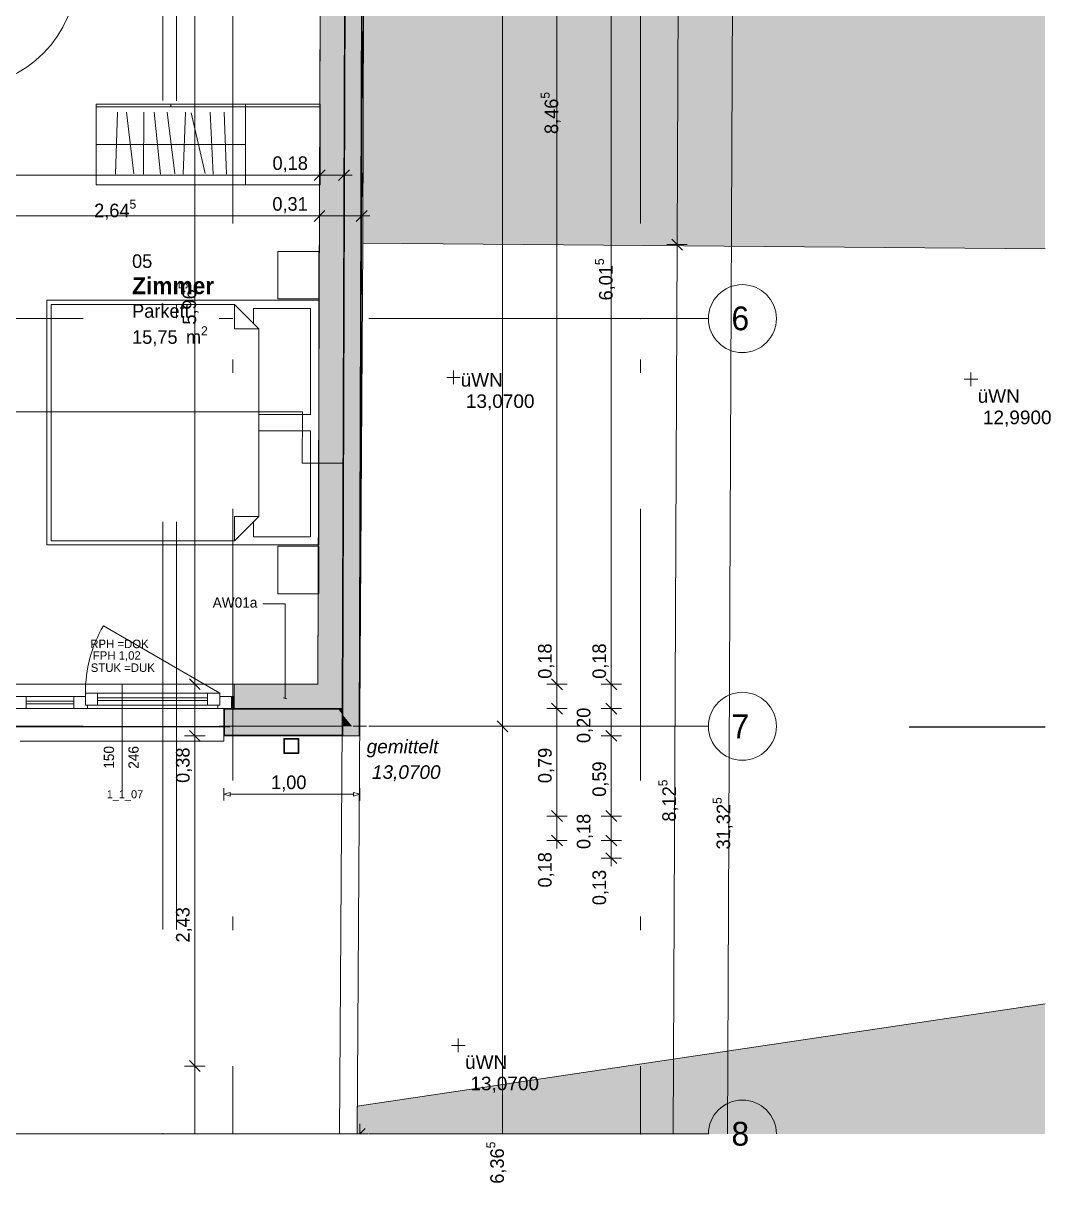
# Model space of a CAD drawing. Header units: metres. Extents: x -3 to 205, y -18 to 45.
# Drawn here: x 16.46 to 24.02, y -18.36 to -9.83 of the extents above; entities that cross this region are included whole.
import ezdxf

# ---------------------------------------------------------------- set-up
doc = ezdxf.new("R2010")
doc.units = ezdxf.units.M
doc.header["$MEASUREMENT"] = 0
for name, pattern in [('Achse', [0.004, 0.002, -0.001, 0, -0.001]), ('Baufluchtlinie', [0.013, 0.008, -0.005]), ('Schnittlinie', [0.006, 0.003, -0.0015, 0, -0.0015]), ('Strichlinie eng', [0.002, 0.0015, -0.0005])]:
    doc.linetypes.add(name, pattern=pattern)
for name, color, linetype in [('1._1.Stock PP STG1_3_000 Achsraster', 7, 'Continuous'), ('1._1.Stock PP STG1_3_110 Wand Aussen', 7, 'Continuous'), ('1._1.Stock PP STG1_3_130 Wand Innen', 7, 'Continuous'), ('1._1.Stock PP STG1_3_210 Decke', 7, 'Continuous'), ('1._1.Stock PP STG1_3_220 Bodenaufbau', 7, 'Continuous'), ('1._1.Stock PP STG1_3_420 Rampe', 7, 'Continuous'), ('1._1.Stock PP STG1_3_510 Möblierung', 7, 'Continuous'), ('1._1.Stock PP STG1_3_611 Entwässerung', 7, 'Continuous'), ('1._1.Stock PP STG1_3_725 Nachbarbebauung', 7, 'Continuous'), ('1._1.Stock PP STG1_3_810 Raum', 7, 'Continuous'), ('1._1.Stock PP STG1_3_851 Marker Schnitt', 7, 'Continuous'), ('1._1.Stock PP STG1_3_910 Allgemein Lageplan Höhen', 7, 'Continuous'), ('1._1.Stock PP STG1_3_915 Allgemein Beschriftung.x', 7, 'Continuous'), ('1._1.Stock PP STG1_3_950 Polierplan Bemaßung', 7, 'Continuous'), ('1._1.Stock PP STG1_3_970 Brandschutz', 7, 'Continuous'), ('1._1.Stock PP STG1_3_Neubau_840 Baulinien', 7, 'Continuous')]:
    doc.layers.add(name, color=color, linetype=linetype)
doc.styles.add('ERSTELLTER_STIL_1', font='arial.ttf')
doc.styles.add('ERSTELLTER_STIL_2', font='')
doc.styles.add('ERSTELLTER_STIL_3', font='arialbi.ttf')
doc.styles.add('ERSTELLTER_STIL_6', font='')
doc.styles.get('ERSTELLTER_STIL_2').set_extended_font_data('Eurostile')
doc.styles.get('ERSTELLTER_STIL_6').set_extended_font_data('Eurostile', bold=True)
doc.linetypes.add('Grenze Grundstück', pattern='A,0,[1,415_260415_PP_VA_1_4 1 St1.Shx,S=0.00031746,R=0,X=0,Y=0],-0.04,0', length=0.04)

msp = doc.modelspace()

# ---------------------------------------------------------------- hatches: boundary and pattern name
at = {"layer": '1._1.Stock PP STG1_3_110 Wand Aussen', "linetype": 'Continuous', "lineweight": 13, "true_color": 0x3f7f02}
for points in [[(18.8061, -14.69), (18.8457, -2.7996), (18.6657, -2.799), (18.6261, -14.69)], [(18.6261, -14.69), (18.01, -14.69), (18.01, -14.78), (18.01, -14.87), (18.6255, -14.87)], [(18.6261, -14.69), (18.6255, -14.87), (18.7723, -14.87)], [(18.6261, -14.69), (18.7723, -14.87), (18.8055, -14.87), (18.8061, -14.69)]]:
    msp.add_hatch(color=76, dxfattribs=at).paths.add_polyline_path(points)
at = {"layer": '1._1.Stock PP STG1_3_110 Wand Aussen', "linetype": 'Continuous', "lineweight": 0, "true_color": 0x373737}
for points in [[(18.8105, -14.87), (18.8507, -2.7996), (18.8457, -2.7996), (18.8055, -14.87)], [(18.7723, -14.87), (17.94, -14.87), (17.94, -14.875), (18.7764, -14.875)], [(18.7723, -14.87), (18.7764, -14.875), (18.8054, -14.875), (18.8055, -14.87)], [(18.8055, -14.87), (18.8054, -14.875), (18.8104, -14.875), (18.8105, -14.87)]]:
    msp.add_hatch(color=250, dxfattribs=at).paths.add_polyline_path(points)
at = {"layer": '1._1.Stock PP STG1_3_110 Wand Aussen', "linetype": 'Continuous', "lineweight": 13, "true_color": 0xff6400}
for points in [[(18.9298, -15.0639), (18.9707, -2.8), (18.8507, -2.7996), (18.8103, -14.9168)], [(17.99, -14.78), (17.99, -14.87), (18.01, -14.87), (18.01, -14.78)], [(17.94, -15), (18.8094, -15), (18.8097, -14.916), (18.7764, -14.875), (17.94, -14.875)], [(18.7764, -14.875), (18.8053, -14.9106), (18.8054, -14.875)], [(18.8054, -14.875), (18.8053, -14.9106), (18.8103, -14.9168), (18.8104, -14.875)], [(18.8094, -15), (18.8779, -15), (18.8097, -14.916)], [(18.8094, -15), (17.94, -15), (17.94, -15.065), (18.8092, -15.065)], [(18.9288, -15.0626), (18.8779, -15), (18.8094, -15), (18.8092, -15.065), (18.9288, -15.065)], [(18.9288, -15.065), (18.8092, -15.065), (18.8092, -15.07), (18.9288, -15.07)]]:
    msp.add_hatch(color=30, dxfattribs=at).paths.add_polyline_path(points)
at = {"layer": '1._1.Stock PP STG1_3_725 Nachbarbebauung', "linetype": 'Continuous', "lineweight": 0, "true_color": 0x1f1f1f}
for points in [[(18.9876, -0.0005), (18.958, -11.4452), (23.9775, -11.4875), (23.9775, -0.0046)], [(18.914, -18), (23.9775, -18), (23.9775, -17.0417), (18.9154, -17.7942)]]:
    msp.add_hatch(color=250, dxfattribs=at).paths.add_polyline_path(points)

# ---------------------------------------------------------------- linework, layer by layer
at = {"layer": '1._1.Stock PP STG1_3_000 Achsraster', "color": 5, "linetype": 'Achse', "lineweight": 0, "ltscale": 1000}
for p, q in [((18, 3), (18, -18)), ((21, 3), (21, -18)), ((-1.5, -12), (21, -12)), ((21, -12), (21.5, -12)), ((-1.5, -15), (21, -15)), ((21, -15), (21.5, -15)), ((-1.5, -18), (21, -18)), ((21, -18), (21.5, -18))]:
    msp.add_line(p, q, dxfattribs=at)
at = {"layer": '1._1.Stock PP STG1_3_000 Achsraster', "color": 5, "linetype": 'Continuous', "lineweight": 0, "ltscale": 1000}
for centre in [(21.75, -12), (21.75, -15)]:
    msp.add_circle(centre, 0.25, dxfattribs=at)
msp.add_arc((21.75, -18), 0.25, 0, 180, dxfattribs=at)
at = {"layer": '1._1.Stock PP STG1_3_000 Achsraster', "color": 5, "linetype": 'Achse', "lineweight": 0, "ltscale": 1000}
for p in [(21, -12), (21, -12), (21, -15), (21, -15), (21, -18), (21, -18)]:
    msp.add_point(p, dxfattribs=at)
at = {"layer": '1._1.Stock PP STG1_3_110 Wand Aussen', "color": 7, "linetype": 'Continuous', "lineweight": 18, "ltscale": 1000}
for p, q in [((18.8061, -14.69), (18.8457, -2.7996)), ((18.01, -14.78), (18.01, -14.69)), ((18.01, -14.78), (18.01, -14.69)), ((18.8055, -14.87), (18.8061, -14.69)), ((18.8055, -14.87), (18.8061, -14.69)), ((18.01, -14.87), (18.01, -14.78)), ((18.01, -14.87), (18.01, -14.78)), ((18.01, -14.87), (18.01, -14.78)), ((18.01, -14.87), (17.94, -14.87)), ((18.01, -14.87), (17.94, -14.87)), ((18.01, -14.87), (17.94, -14.87)), ((18.01, -14.87), (18.6255, -14.87)), ((18.6255, -14.87), (18.7723, -14.87)), ((18.7723, -14.87), (18.8055, -14.87))]:
    msp.add_line(p, q, dxfattribs=at)
at = {"layer": '1._1.Stock PP STG1_3_110 Wand Aussen', "color": 7, "linetype": 'Continuous', "lineweight": 13, "ltscale": 1000}
for p, q in [((18.8105, -14.87), (18.8507, -2.7996)), ((18.9298, -15.0639), (18.9707, -2.8)), ((18.01, -14.69), (16.36, -14.69)), ((17.005, -14.755), (16.915, -14.755)), ((16.915, -14.755), (16.915, -14.845)), ((17.815, -14.755), (17.005, -14.755)), ((17.005, -14.845), (17.005, -14.755)), ((17.185, -15.4713), (17.185, -14.69)), ((17.905, -14.755), (17.815, -14.755)), ((17.815, -14.755), (17.815, -14.845)), ((17.905, -14.845), (17.905, -14.755)), ((16.48, -14.78), (16.38, -14.78)), ((16.83, -14.78), (16.48, -14.78)), ((16.48, -14.87), (16.48, -14.78)), ((16.83, -14.815), (16.48, -14.815)), ((16.48, -14.835), (16.83, -14.835)), ((16.88, -14.78), (16.83, -14.78)), ((16.83, -14.78), (16.83, -14.87)), ((16.915, -14.78), (16.88, -14.78)), ((16.915, -14.845), (16.915, -14.78)), ((16.93, -14.845), (16.915, -14.845)), ((16.915, -14.845), (17.005, -14.845)), ((16.93, -14.87), (16.93, -14.845)), ((17.815, -14.79), (17.005, -14.79)), ((17.005, -14.81), (17.815, -14.81)), ((17.005, -14.845), (17.815, -14.845)), ((17.815, -14.845), (17.905, -14.845)), ((17.905, -14.845), (17.89, -14.845)), ((17.89, -14.845), (17.89, -14.87)), ((17.99, -14.78), (17.905, -14.78)), ((17.905, -14.78), (17.905, -14.845)), ((17.99, -14.87), (17.99, -14.78)), ((16.38, -14.87), (16.48, -14.87)), ((16.48, -14.87), (16.83, -14.87)), ((16.83, -14.87), (16.88, -14.87)), ((16.88, -14.87), (16.93, -14.87)), ((16.93, -14.87), (17.89, -14.87)), ((17.89, -14.87), (17.99, -14.87)), ((17.935, -14.875), (17.935, -14.87)), ((17.94, -14.87), (17.935, -14.87)), ((17.94, -14.87), (17.935, -14.87)), ((17.94, -14.87), (17.935, -14.87)), ((17.935, -14.875), (17.935, -14.87)), ((17.935, -15), (17.935, -14.875)), ((17.935, -15), (17.935, -14.875)), ((17.94, -15.065), (17.94, -14.87)), ((17.94, -14.875), (18.7764, -14.875)), ((18.7764, -14.875), (18.8054, -14.875)), ((18.8054, -14.875), (18.8104, -14.875)), ((18.8097, -14.916), (18.8094, -15)), ((18.8097, -14.916), (18.8094, -15)), ((18.8103, -14.9168), (18.8104, -14.875)), ((18.8103, -14.9168), (18.8104, -14.875)), ((18.8104, -14.875), (18.8105, -14.87)), ((18.8104, -14.875), (18.8105, -14.87)), ((17.935, -15.065), (17.935, -15)), ((17.935, -15.065), (17.935, -15)), ((18.8094, -15), (18.8092, -15.065)), ((18.8094, -15), (18.8092, -15.065)), ((17.935, -15.07), (17.935, -15.065)), ((17.935, -15.07), (17.935, -15.065)), ((17.94, -15.07), (17.935, -15.07)), ((17.935, -15.07), (17.935, -15.11)), ((17.94, -15.065), (18.8092, -15.065)), ((18.8092, -15.065), (18.8092, -15.07)), ((18.8092, -15.065), (18.8092, -15.07)), ((18.9288, -15.0626), (18.9288, -15.065)), ((18.9288, -15.065), (18.9288, -15.07)), ((17.935, -15.11), (16.435, -15.11))]:
    msp.add_line(p, q, dxfattribs=at)
at = {"layer": '1._1.Stock PP STG1_3_110 Wand Aussen', "color": 8, "linetype": 'Strichlinie eng', "lineweight": 0, "ltscale": 1000}
msp.add_line((17.905, -14.755), (17.0476, -14.26), dxfattribs=at)
at = {"layer": '1._1.Stock PP STG1_3_110 Wand Aussen', "color": 1, "linetype": 'Baufluchtlinie', "lineweight": 0, "ltscale": 1000}
msp.add_line((17.94, -15), (18.8094, -15), dxfattribs=at)
at = {"layer": '1._1.Stock PP STG1_3_110 Wand Aussen', "color": 7, "linetype": 'Continuous', "lineweight": 13, "ltscale": 1000, "flags": 128}
for points in [[(18.9348, -15.07), (18.9757, -2.8)], [(17.94, -15.07), (18.8098, -15.07)], [(18.9298, -15.07), (18.8098, -15.07)], [(18.9348, -15.07), (18.9298, -15.07)]]:
    msp.add_lwpolyline(points, dxfattribs=at)
at = {"layer": '1._1.Stock PP STG1_3_110 Wand Aussen', "color": 7, "linetype": 'Continuous', "lineweight": 18, "ltscale": 1000, "flags": 128}
for points in [[(18.6543, -6.225), (18.6261, -14.69)], [(18.6261, -14.69), (18.01, -14.69)]]:
    msp.add_lwpolyline(points, dxfattribs=at)
at = {"layer": '1._1.Stock PP STG1_3_110 Wand Aussen', "color": 7, "linetype": 'Continuous', "lineweight": 13, "ltscale": 1000, "flags": 128}
msp.add_lwpolyline([(17.99, -14.78), (18.01, -14.78), (18.01, -14.87), (17.99, -14.87)], close=True, dxfattribs=at)
at = {"layer": '1._1.Stock PP STG1_3_110 Wand Aussen', "color": 8, "linetype": 'Strichlinie eng', "lineweight": 0, "ltscale": 1000}
msp.add_arc((17.905, -14.755), 0.99, 150, 180, dxfattribs=at)
at = {"layer": '1._1.Stock PP STG1_3_110 Wand Aussen', "color": 7, "linetype": 'Continuous', "lineweight": 13, "ltscale": 1000}
msp.add_point((18.01, -14.69), dxfattribs=at)
at = {"layer": '1._1.Stock PP STG1_3_130 Wand Innen', "color": 7, "linetype": 'Continuous', "lineweight": 13, "ltscale": 1000}
msp.add_arc((16.02, -9.4608), 0.83, 270, 0, dxfattribs=at)
at = {"layer": '1._1.Stock PP STG1_3_210 Decke', "color": 7, "linetype": 'Continuous', "lineweight": 13, "ltscale": 1000, "true_color": 0xf4f4f4, "flags": 128}
msp.add_lwpolyline([(0.1305, -0.13), (0.1845, -14.87), (5.505, -14.87), (5.505, -15.84), (13.475, -15.84), (13.475, -14.87), (18.8055, -14.87), (18.8546, -0.13), (15.89, -0.13)], dxfattribs=at)
msp.add_lwpolyline([(0.1305, -0.13), (0.1845, -14.87), (5.505, -14.87), (5.505, -15.84), (13.475, -15.84), (13.475, -14.87), (18.8055, -14.87), (18.8546, -0.13), (15.89, -0.13)], dxfattribs=at)
msp.add_lwpolyline([(0.1305, -0.13), (0.1845, -14.87), (5.505, -14.87), (5.505, -15.84), (13.475, -15.84), (13.475, -14.87), (18.8055, -14.87), (18.8546, -0.13), (15.89, -0.13)], dxfattribs=at)
at = {"layer": '1._1.Stock PP STG1_3_220 Bodenaufbau', "color": 7, "linetype": 'Continuous', "lineweight": 13, "ltscale": 1000, "true_color": 0xf4f4f4, "flags": 128}
msp.add_lwpolyline([(3.445, -0.31), (0.3111, -0.31), (0.3639, -14.69), (5.685, -14.69), (5.685, -15.66), (13.295, -15.66), (13.295, -14.69), (18.6261, -14.69), (18.674, -0.31), (15.505, -0.31), (15.505, -0.71), (12.78, -0.71), (12.78, -0.13), (6.2, -0.13), (6.2, -0.71), (3.445, -0.71)], close=True, dxfattribs=at)
at = {"layer": '1._1.Stock PP STG1_3_420 Rampe', "color": 8, "linetype": 'Continuous', "lineweight": 13, "ltscale": 1000, "flags": 128}
for points in [[(15.14, -12.685), (18.5127, -12.685)], [(18.5127, -12.685), (18.5115, -13.0636)], [(18.5115, -13.0636), (18.8115, -13.0646)], [(18.8115, -13.0646), (18.805, -15.0004), (18.7857, -18)]]:
    msp.add_lwpolyline(points, dxfattribs=at)
at = {"layer": '1._1.Stock PP STG1_3_510 Möblierung', "color": 8, "linetype": 'Continuous', "lineweight": 13, "ltscale": 1000, "true_color": 0x7e7f7f}
for p, q in [((18.6441, -10.4408), (16.995, -10.4408)), ((17.1515, -10.48), (17.1373, -10.9373)), ((17.2169, -10.4816), (17.272, -10.9357)), ((17.3463, -10.4799), (17.3425, -10.9374)), ((17.4207, -10.4811), (17.4681, -10.9362)), ((17.5165, -10.4816), (17.5724, -10.9357)), ((17.5447, -10.4208), (17.5447, -10.4408)), ((17.653, -10.4801), (17.6359, -10.9372)), ((17.6933, -10.4857), (17.7956, -10.9316)), ((17.8343, -10.4801), (17.8545, -10.9372)), ((17.9354, -10.4801), (17.9534, -10.9372)), ((18.0944, -10.4208), (18.0944, -10.4408)), ((18.0944, -10.4208), (18.0944, -11.0165)), ((18.6441, -10.4208), (18.6441, -10.4408)), ((18.0944, -10.7186), (16.995, -10.7186)), ((18.3326, -11.855), (18.3326, -11.505)), ((18.3326, -11.505), (18.6326, -11.505)), ((18.6326, -11.505), (18.6326, -11.855)), ((18.6326, -11.855), (18.3326, -11.855)), ((16.6326, -11.865), (16.6326, -13.665)), ((18.6326, -11.865), (16.6326, -11.865)), ((18.0126, -11.895), (16.6626, -11.895)), ((16.6626, -11.895), (16.6626, -12.765)), ((18.1926, -12.075), (18.0126, -11.895)), ((18.0126, -11.895), (18.0126, -12.075)), ((18.6326, -13.665), (18.6326, -11.865)), ((18.1926, -12.075), (18.0126, -12.075)), ((18.1926, -12.765), (18.1926, -12.075)), ((16.6626, -12.765), (16.6626, -13.635)), ((18.1926, -13.455), (18.1926, -12.765)), ((18.0126, -13.635), (18.1926, -13.455)), ((18.0126, -13.635), (18.0126, -13.455)), ((18.1926, -13.455), (18.0126, -13.455)), ((16.6626, -13.635), (18.0126, -13.635)), ((16.6326, -13.665), (18.6326, -13.665)), ((18.3326, -14.025), (18.3326, -13.675)), ((18.3326, -13.675), (18.6326, -13.675)), ((18.6326, -13.675), (18.6326, -14.025)), ((18.6326, -14.025), (18.3326, -14.025))]:
    msp.add_line(p, q, dxfattribs=at)
at = {"layer": '1._1.Stock PP STG1_3_510 Möblierung', "color": 8, "linetype": 'Continuous', "lineweight": 13, "ltscale": 1000, "true_color": 0x7e7f7f, "flags": 128}
for points in [[(18.6441, -10.4208), (16.995, -10.4208), (16.995, -11.0165), (18.6441, -11.0165)], [(18.1926, -12.705), (18.5726, -12.705), (18.5726, -11.925), (18.1526, -11.925), (18.1526, -12.035), (18.1926, -12.075)], [(18.1926, -13.455), (18.1526, -13.495), (18.1526, -13.605), (18.5726, -13.605), (18.5726, -12.825), (18.1926, -12.825)]]:
    msp.add_lwpolyline(points, close=True, dxfattribs=at)
at = {"layer": '1._1.Stock PP STG1_3_611 Entwässerung', "color": 171, "linetype": 'Continuous', "lineweight": 13, "ltscale": 1000, "true_color": 0x6c6cff, "flags": 128}
for points in [[(18.375, -15.2), (18.485, -15.2), (18.485, -15.09), (18.375, -15.09)], [(18.38, -15.095), (18.48, -15.095), (18.48, -15.195), (18.38, -15.195)]]:
    msp.add_lwpolyline(points, close=True, dxfattribs=at)
at = {"layer": '1._1.Stock PP STG1_3_725 Nachbarbebauung', "color": 8, "linetype": 'Continuous', "lineweight": 13, "ltscale": 1000, "flags": 128}
for points in [[(23.9775, -0.0046), (18.9876, -0.0005), (18.958, -11.4452), (23.9775, -11.4875)], [(23.9775, -17.0417), (18.9154, -17.7942), (18.914, -18)]]:
    msp.add_lwpolyline(points, dxfattribs=at)
at = {"layer": '1._1.Stock PP STG1_3_851 Marker Schnitt', "color": 7, "linetype": 'Schnittlinie', "lineweight": 13, "ltscale": 1000}
for p, q in [((17.4851, 4.805), (17.4851, -18)), ((17.5851, 4.8037), (17.5851, -18))]:
    msp.add_line(p, q, dxfattribs=at)
at = {"layer": '1._1.Stock PP STG1_3_910 Allgemein Lageplan Höhen', "color": 7, "linetype": 'Continuous', "lineweight": 13, "ltscale": 1000}
for p, q in [((19.5741, -12.4325), (19.6741, -12.4325)), ((19.6241, -12.4825), (19.6241, -12.3825)), ((23.3814, -12.4467), (23.4814, -12.4467)), ((23.4314, -12.4967), (23.4314, -12.3967)), ((18.885, -15), (18.985, -15)), ((18.935, -15.05), (18.935, -14.95)), ((19.6596, -17.3983), (19.6596, -17.2983)), ((19.6096, -17.3483), (19.7096, -17.3483))]:
    msp.add_line(p, q, dxfattribs=at)
at = {"layer": '1._1.Stock PP STG1_3_915 Allgemein Beschriftung.x', "color": 7, "linetype": 'Continuous', "lineweight": 13, "ltscale": 1000}
for p, q in [((18.3843, -14.099), (18.2208, -14.099)), ((18.3843, -14.7939), (18.3843, -14.099)), ((18.3718, -14.7906), (18.3968, -14.7973))]:
    msp.add_line(p, q, dxfattribs=at)
at = {"layer": '1._1.Stock PP STG1_3_950 Polierplan Bemaßung', "color": 1, "linetype": 'Continuous', "lineweight": 13, "ltscale": 1000, "true_color": 0xfb0106}
for p, q in [((19.985, -15), (19.985, 0)), ((21.3203, -0.0116), (21.2695, -11.4554)), ((21.7203, -0.0134), (21.6405, -18)), ((21.3093, -11.4956), (21.2297, -11.4152)), ((21.1945, -11.4551), (21.3445, -11.4557)), ((21.2695, -11.4554), (21.2405, -18)), ((20.06, -15), (19.91, -15)), ((19.91, -15), (20.06, -15)), ((19.945, -14.96), (20.025, -15.04)), ((20.025, -15.04), (19.945, -14.96)), ((19.985, -14.94), (19.985, -15)), ((19.985, -15.06), (19.985, -15)), ((19.985, -15), (19.985, -18)), ((0.055, -18), (18.935, -18)), ((18.935, -18), (18.935, -17.925)), ((18.935, -18), (18.975, -17.96)), ((18.935, -18), (18.995, -18))]:
    msp.add_line(p, q, dxfattribs=at)
at = {"layer": '1._1.Stock PP STG1_3_950 Polierplan Bemaßung', "color": 76, "linetype": 'Continuous', "lineweight": 13, "ltscale": 1000, "true_color": 0x3f7f02}
for p, q in [((20.385, -14.6906), (20.385, -6.2256)), ((20.785, -14.6906), (20.785, -8.675)), ((18.6785, -10.9045), (18.5985, -10.9845)), ((18.6385, -11.0195), (18.6385, -10.8695)), ((18.7787, -10.9845), (18.8587, -10.9045)), ((18.8187, -11.0195), (18.8187, -10.8695)), ((13.56, -10.9445), (18.6385, -10.9445)), ((18.6385, -10.9445), (18.8187, -10.9445)), ((18.8187, -10.9445), (18.8787, -10.9445)), ((20.345, -14.6506), (20.425, -14.7306)), ((20.745, -14.6506), (20.825, -14.7306)), ((20.46, -14.6906), (20.31, -14.6906)), ((20.385, -14.87), (20.385, -14.6906)), ((20.86, -14.6906), (20.71, -14.6906)), ((20.785, -14.87), (20.785, -14.6906)), ((20.345, -14.83), (20.425, -14.91)), ((20.745, -14.83), (20.825, -14.91)), ((20.46, -14.87), (20.31, -14.87)), ((20.385, -15.6606), (20.385, -14.87)), ((20.86, -14.87), (20.71, -14.87)), ((20.785, -15.07), (20.785, -14.87)), ((20.86, -15.07), (20.71, -15.07)), ((20.745, -15.03), (20.825, -15.11)), ((20.785, -15.6606), (20.785, -15.07)), ((20.46, -15.6606), (20.31, -15.6606)), ((20.345, -15.6206), (20.425, -15.7006)), ((20.385, -15.84), (20.385, -15.6606)), ((20.86, -15.6606), (20.71, -15.6606)), ((20.745, -15.6206), (20.825, -15.7006)), ((20.785, -15.84), (20.785, -15.6606)), ((20.46, -15.84), (20.31, -15.84)), ((20.345, -15.8), (20.425, -15.88)), ((20.385, -15.9), (20.385, -15.84)), ((20.86, -15.84), (20.71, -15.84)), ((20.745, -15.8), (20.825, -15.88)), ((20.785, -15.97), (20.785, -15.84)), ((20.745, -15.93), (20.825, -16.01)), ((20.86, -15.97), (20.71, -15.97)), ((20.785, -16.03), (20.785, -15.97))]:
    msp.add_line(p, q, dxfattribs=at)
at = {"layer": '1._1.Stock PP STG1_3_950 Polierplan Bemaßung', "color": 6, "linetype": 'Continuous', "lineweight": 13, "ltscale": 1000, "true_color": 0xfb02fe}
for p, q in [((17.7206, -14.69), (17.7206, -8.725)), ((18.6376, -11.3195), (18.6376, -11.1695)), ((18.9476, -11.3195), (18.9476, -11.1695)), ((15.995, -11.2445), (18.6376, -11.2445)), ((18.6776, -11.2045), (18.5976, -11.2845)), ((18.6376, -11.2445), (18.9476, -11.2445)), ((18.9076, -11.2845), (18.9876, -11.2045)), ((18.9476, -11.2445), (19.0076, -11.2445)), ((17.6806, -14.65), (17.7606, -14.73)), ((17.7956, -14.69), (17.6456, -14.69)), ((17.7206, -15.07), (17.7206, -14.69)), ((17.7956, -15.07), (17.6456, -15.07)), ((17.6806, -15.03), (17.7606, -15.11)), ((17.7206, -17.5), (17.7206, -15.07)), ((17.6806, -17.46), (17.7606, -17.54)), ((17.7956, -17.5), (17.6456, -17.5)), ((17.7206, -18), (17.7206, -17.5))]:
    msp.add_line(p, q, dxfattribs=at)
at = {"layer": '1._1.Stock PP STG1_3_970 Brandschutz', "color": 16, "linetype": 'Continuous', "lineweight": 13, "ltscale": 1000, "true_color": 0x7e0000}
for p, q in [((17.935, -15.5459), (17.935, -15.4553)), ((17.935, -15.5006), (17.9817, -15.4881)), ((17.935, -15.5006), (17.9817, -15.5131)), ((17.9817, -15.4881), (17.9817, -15.5131)), ((17.9817, -15.5006), (18.8881, -15.5006)), ((18.8881, -15.5131), (18.8881, -15.4881)), ((18.9348, -15.5006), (18.8881, -15.4881)), ((18.9348, -15.5006), (18.8881, -15.5131)), ((18.9348, -15.5459), (18.9348, -15.4553))]:
    msp.add_line(p, q, dxfattribs=at)
at = {"layer": '1._1.Stock PP STG1_3_Neubau_840 Baulinien', "color": 76, "linetype": 'Grenze Grundstück', "lineweight": 13, "ltscale": 1000, "true_color": 0x3f7f02, "flags": 128}
msp.add_lwpolyline([(0.0591, -18), (0.0564, -12.2031), (0, -0.0002), (18.985, -0.0012), (18.958, -11.4452), (18.914, -18)], dxfattribs=at)
at = {"layer": '1._1.Stock PP STG1_3_Neubau_840 Baulinien', "color": 1, "linetype": 'Baufluchtlinie', "lineweight": 25, "ltscale": 1000, "true_color": 0xfb0106, "flags": 128}
msp.add_lwpolyline([(-3.0225, -14.9829), (0, -15), (18.9876, -15.0005), (23.9775, -15.0046)], dxfattribs=at)

# ---------------------------------------------------------------- texts
at = {"layer": '1._1.Stock PP STG1_3_000 Achsraster', "color": 5, "linetype": 'Continuous', "lineweight": 0, "char_height": 0.175, "attachment_point": 1, "style": 'ERSTELLTER_STIL_2'}
for s, insert in [('\\A1;{\\pql;\\pt0;\\fEurostile|b0|i0|c0|p0;\\W1.000000;6}', (21.6695, -11.9107)), ('\\A1;{\\pql;\\pt0;\\fEurostile|b0|i0|c0|p0;\\W1.000000;7}', (21.6695, -14.9125)), ('\\A1;{\\pql;\\pt0;\\fEurostile|b0|i0|c0|p0;\\W1.000000;8}', (21.6695, -17.9107))]:
    msp.add_mtext(s, dxfattribs=dict(at, insert=insert))
at = {"layer": '1._1.Stock PP STG1_3_110 Wand Aussen', "color": 7, "linetype": 'Continuous', "lineweight": 13, "attachment_point": 9, "style": 'ERSTELLTER_STIL_2'}
for s, insert, char_height in [('\\A1;{\\pqr;\\pt0;\\fEurostile|b0|i0|c0|p0;\\W1.000000;RPH =DOK}', (17.381, -14.4258), 0.0625), ('\\A1;{\\pqr;\\pt0;\\fEurostile|b0|i0|c0|p0;\\W1.000000;FPH 1,02}', (17.3226, -14.5219), 0.0625), ('\\A1;{\\pqr;\\pt0;\\fEurostile|b0|i0|c0|p0;\\W1.000000;STUK =DUK}', (17.426, -14.6008), 0.0625), ('\\A1;{\\pqr;\\pt0;\\fEurostile|b0|i0|c0|p0;\\W1.000000;1_1_07}', (17.3404, -15.5474), 0.06)]:
    msp.add_mtext(s, dxfattribs=dict(at, insert=insert, char_height=char_height))
at = {"layer": '1._1.Stock PP STG1_3_110 Wand Aussen', "color": 7, "linetype": 'Continuous', "lineweight": 13, "char_height": 0.075, "attachment_point": 9, "rotation": 90, "style": 'ERSTELLTER_STIL_2'}
for s, insert in [('\\A1;{\\pqr;\\pt0;\\fEurostile|b0|i0|c0|p0;\\W1.000000;150}', (17.1264, -15.145)), ('\\A1;{\\pqr;\\pt0;\\fEurostile|b0|i0|c0|p0;\\W1.000000;246}', (17.308, -15.145))]:
    msp.add_mtext(s, dxfattribs=dict(at, insert=insert))
at = {"layer": '1._1.Stock PP STG1_3_810 Raum', "color": 7, "linetype": 'Continuous', "lineweight": 13, "attachment_point": 1}
for s, insert, char_height, style in [('\\A1;{\\pql;\\pt0;\\fEurostile|b0|i0|c0|p0;\\W1.000000;05}', (17.2589, -11.527), 0.1, 'ERSTELLTER_STIL_2'), ('\\A1;{\\pql;\\pt0;\\fEurostile|b1|i0|c0|p0;\\W1.000000;Zimmer}', (17.2589, -11.6952), 0.125, 'ERSTELLTER_STIL_6'), ('\\A1;{\\pql;\\pt0;\\fEurostile|b0|i0|c0|p0;\\W1.000000;Parkett}', (17.2589, -11.8937), 0.1, 'ERSTELLTER_STIL_2'), ('\\A1;{\\pql;\\pt0,0.05;\\fEurostile|b0|i0|c0|p0;\\W1.000000;15,75\\fEurostile|b0|i0|c0|p0;\\W1.000000;\\A1{\\H.66x;\\S^  ;}\\fEurostile|b0|i0|c0|p0;\\W1.000000; m\\fEurostile|b0|i0|c0|p0;\\W1.000000;\\A1{\\H.66x;\\S2^  ;}}', (17.2589, -12.0562), 0.1, 'ERSTELLTER_STIL_2')]:
    msp.add_mtext(s, dxfattribs=dict(at, insert=insert, char_height=char_height, style=style))
at = {"layer": '1._1.Stock PP STG1_3_910 Allgemein Lageplan Höhen', "color": 7, "linetype": 'Continuous', "lineweight": 13, "char_height": 0.1, "attachment_point": 1}
for s, insert, style in [('\\A1;{\\pql;\\fArial|b0|i0|c0|p0;\\W1.000000;üWN}', (19.6764, -12.4004), 'ERSTELLTER_STIL_1'), ('\\A1;{\\pql;\\fArial|b0|i0|c0|p0;\\W1.000000;üWN}', (23.4814, -12.5196), 'ERSTELLTER_STIL_1'), ('\\A1;{\\pql;\\fArial|b0|i0|c0|p0;\\W1.000000; 13,0700}', (19.6764, -12.5575), 'ERSTELLTER_STIL_1'), ('\\A1;{\\pql;\\fArial|b0|i0|c0|p0;\\W1.000000; 12,9900}', (23.4814, -12.6767), 'ERSTELLTER_STIL_1'), ('\\A1;{\\pql;\\fArial Italic|b0|i0|c0|p0;\\W1.000000;gemittelt}', (18.985, -15.0989), 'ERSTELLTER_STIL_3'), ('\\A1;{\\pql;\\fArial Italic|b0|i0|c0|p0;\\W1.000000; 13,0700}', (18.985, -15.2867), 'ERSTELLTER_STIL_3'), ('\\A1;{\\pql;\\fArial|b0|i0|c0|p0;\\W1.000000;üWN}', (19.7096, -17.4212), 'ERSTELLTER_STIL_1'), ('\\A1;{\\pql;\\fArial|b0|i0|c0|p0;\\W1.000000; 13,0700}', (19.7096, -17.5783), 'ERSTELLTER_STIL_1')]:
    msp.add_mtext(s, dxfattribs=dict(at, insert=insert, style=style))
at = {"layer": '1._1.Stock PP STG1_3_915 Allgemein Beschriftung.x', "color": 7, "linetype": 'Continuous', "lineweight": 13, "insert": (17.8521, -14.0896), "char_height": 0.075, "attachment_point": 4, "style": 'ERSTELLTER_STIL_2'}
msp.add_mtext('\\A1;{\\pql;\\fEurostile|b0|i0|c0|p0;\\W1.000000;AW01a}', dxfattribs=at)
at = {"layer": '1._1.Stock PP STG1_3_950 Polierplan Bemaßung', "color": 76, "linetype": 'Continuous', "lineweight": 13, "true_color": 0x3f7f02, "char_height": 0.1, "attachment_point": 7, "rotation": 90, "style": 'ERSTELLTER_STIL_2'}
for s, insert in [('\\A1;{\\pql;\\fEurostile|b0|i0|c0|p0;\\W1.000000;8,46\\fEurostile|b0|i0|c0|p0;\\W1.000000;\\A1{\\H.66x;\\S5^  ;}}', (20.424, -10.6416)), ('\\A1;{\\pql;\\fEurostile|b0|i0|c0|p0;\\W1.000000;6,01\\fEurostile|b0|i0|c0|p0;\\W1.000000;\\A1{\\H.66x;\\S5^  ;}}', (20.824, -11.8663))]:
    msp.add_mtext(s, dxfattribs=dict(at, insert=insert))
at = {"layer": '1._1.Stock PP STG1_3_950 Polierplan Bemaßung', "color": 76, "linetype": 'Continuous', "lineweight": 13, "true_color": 0x3f7f02, "insert": (18.2921, -10.9245), "char_height": 0.1, "width": 0.306373, "attachment_point": 7, "style": 'ERSTELLTER_STIL_2'}
msp.add_mtext('\\A1;{\\pql;\\fEurostile|b0|i0|c0|p0;\\W1.000000;0,18}', dxfattribs=at)
at = {"layer": '1._1.Stock PP STG1_3_950 Polierplan Bemaßung', "color": 6, "linetype": 'Continuous', "lineweight": 13, "true_color": 0xfb02fe, "insert": (16.9796, -11.2834), "char_height": 0.1, "attachment_point": 7, "style": 'ERSTELLTER_STIL_2'}
msp.add_mtext('\\A1;{\\pql;\\fEurostile|b0|i0|c0|p0;\\W1.000000;2,64\\fEurostile|b0|i0|c0|p0;\\W1.000000;\\A1{\\H.66x;\\S5^  ;}}', dxfattribs=at)
at = {"layer": '1._1.Stock PP STG1_3_950 Polierplan Bemaßung', "color": 6, "linetype": 'Continuous', "lineweight": 13, "true_color": 0xfb02fe, "insert": (18.2913, -11.2245), "char_height": 0.1, "width": 0.306373, "attachment_point": 7, "style": 'ERSTELLTER_STIL_2'}
msp.add_mtext('\\A1;{\\pql;\\fEurostile|b0|i0|c0|p0;\\W1.000000;0,31}', dxfattribs=at)
at = {"layer": '1._1.Stock PP STG1_3_950 Polierplan Bemaßung', "color": 6, "linetype": 'Continuous', "lineweight": 13, "true_color": 0xfb02fe, "insert": (17.7595, -12.0442), "char_height": 0.1, "attachment_point": 7, "rotation": 90, "style": 'ERSTELLTER_STIL_2'}
msp.add_mtext('\\A1;{\\pql;\\fEurostile|b0|i0|c0|p0;\\W1.000000;5,96\\fEurostile|b0|i0|c0|p0;\\W1.000000;\\A1{\\H.66x;\\S5^  ;}}', dxfattribs=at)
at = {"layer": '1._1.Stock PP STG1_3_950 Polierplan Bemaßung', "color": 76, "linetype": 'Continuous', "lineweight": 13, "true_color": 0x3f7f02, "char_height": 0.1, "width": 0.306373, "attachment_point": 7, "rotation": 90, "style": 'ERSTELLTER_STIL_2'}
for s, insert in [('\\A1;{\\pql;\\fEurostile|b0|i0|c0|p0;\\W1.000000;0,18}', (20.365, -14.6506)), ('\\A1;{\\pql;\\fEurostile|b0|i0|c0|p0;\\W1.000000;0,18}', (20.765, -14.6506)), ('\\A1;{\\pql;\\fEurostile|b0|i0|c0|p0;\\W1.000000;0,20}', (20.65, -15.1232)), ('\\A1;{\\pql;\\fEurostile|b0|i0|c0|p0;\\W1.000000;0,79}', (20.365, -15.4185)), ('\\A1;{\\pql;\\fEurostile|b0|i0|c0|p0;\\W1.000000;0,59}', (20.765, -15.5185)), ('\\A1;{\\pql;\\fEurostile|b0|i0|c0|p0;\\W1.000000;0,18}', (20.65, -15.9035)), ('\\A1;{\\pql;\\fEurostile|b0|i0|c0|p0;\\W1.000000;0,18}', (20.365, -16.1864)), ('\\A1;{\\pql;\\fEurostile|b0|i0|c0|p0;\\W1.000000;0,13}', (20.765, -16.3164))]:
    msp.add_mtext(s, dxfattribs=dict(at, insert=insert))
at = {"layer": '1._1.Stock PP STG1_3_950 Polierplan Bemaßung', "color": 6, "linetype": 'Continuous', "lineweight": 13, "true_color": 0xfb02fe, "char_height": 0.1, "width": 0.306373, "attachment_point": 7, "rotation": 90, "style": 'ERSTELLTER_STIL_2'}
for s, insert in [('\\A1;{\\pql;\\fEurostile|b0|i0|c0|p0;\\W1.000000;0,38}', (17.7006, -15.4164)), ('\\A1;{\\pql;\\fEurostile|b0|i0|c0|p0;\\W1.000000;2,43}', (17.7006, -16.5914))]:
    msp.add_mtext(s, dxfattribs=dict(at, insert=insert))
at = {"layer": '1._1.Stock PP STG1_3_950 Polierplan Bemaßung', "color": 1, "linetype": 'Continuous', "lineweight": 13, "true_color": 0xfb0106, "char_height": 0.1, "attachment_point": 7, "style": 'ERSTELLTER_STIL_2'}
for s, insert, rotation in [('\\A1;{\\pql;\\fEurostile|b0|i0|c0|p0;\\W1.000000;8,12\\fEurostile|b0|i0|c0|p0;\\W1.000000;\\A1{\\H.66x;\\S5^  ;}}', (21.2896, -15.7018), 89.74578), ('\\A1;{\\pql;\\fEurostile|b0|i0|c0|p0;\\W1.000000;31,32\\fEurostile|b0|i0|c0|p0;\\W1.000000;\\A1{\\H.66x;\\S5^  ;}}', (21.6887, -15.9065), 89.74578), ('\\A1;{\\pql;\\fEurostile|b0|i0|c0|p0;\\W1.000000;6,36\\fEurostile|b0|i0|c0|p0;\\W1.000000;\\A1{\\H.66x;\\S5^  ;}}', (20.024, -18.366), 90)]:
    msp.add_mtext(s, dxfattribs=dict(at, insert=insert, rotation=rotation))
at = {"layer": '1._1.Stock PP STG1_3_970 Brandschutz', "color": 16, "linetype": 'Continuous', "lineweight": 13, "true_color": 0x7e0000, "insert": (18.2817, -15.4806), "char_height": 0.1, "width": 0.306373, "attachment_point": 7, "style": 'ERSTELLTER_STIL_2'}
msp.add_mtext('\\A1;{\\pql;\\fEurostile|b0|i0|c0|p0;\\W1.000000;1,00}', dxfattribs=at)

doc.saveas('drawing.dxf')
